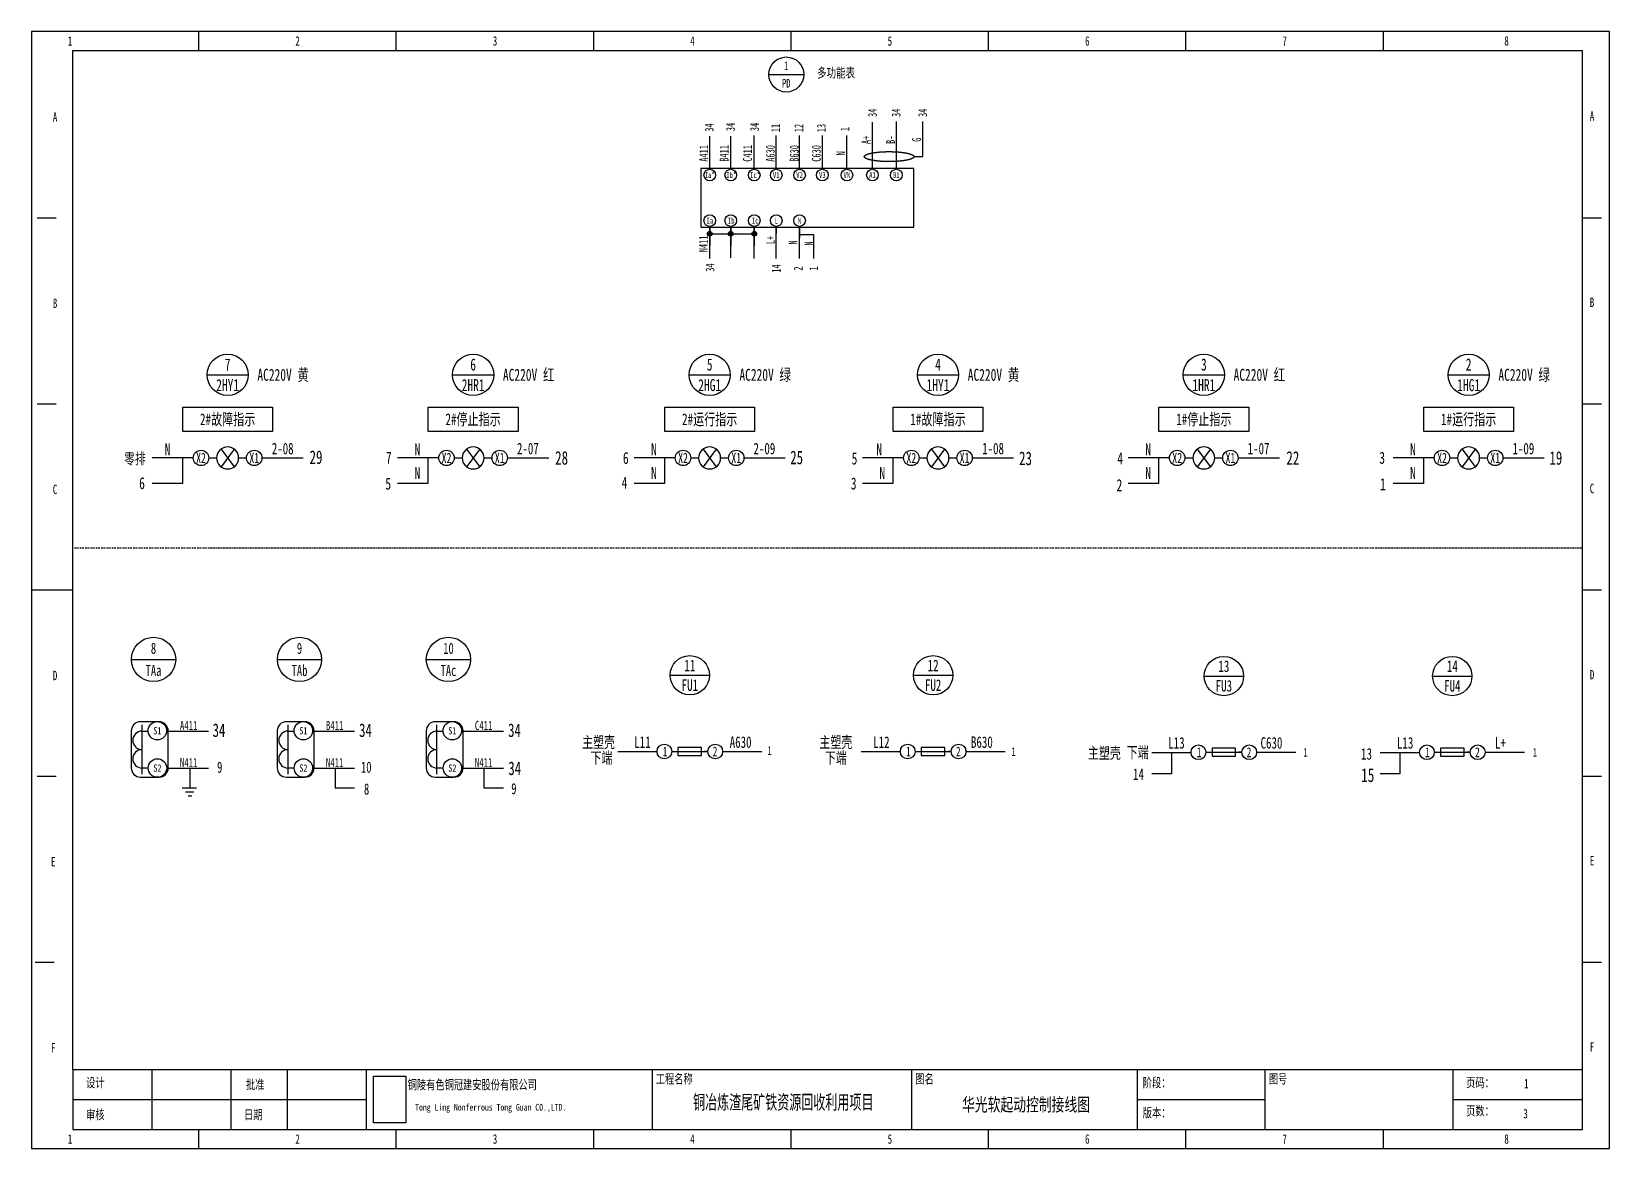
# Model space of a CAD drawing. Header units: millimetres. Extents: x 401220 to 2750366, y -101310 to 943175.
# Drawn here: x 1178653 to 1240777, y 279611 to 323583 of the extents above; entities that cross this region are included whole.
import ezdxf
from ezdxf.enums import TextEntityAlignment as Align

# ---------------------------------------------------------------- set-up
doc = ezdxf.new("R2010")
doc.units = ezdxf.units.MM
doc.linetypes.add('ACAD_ISO03W100', pattern=[30, 12, -18])
doc.linetypes.add('事故照明', pattern=[800, 600, 0, -200, 0])
doc.layers.add('SW', color=8, linetype='Continuous', lineweight=20)
doc.layers.add('图框_标题栏属性', color=4, linetype='Continuous')
doc.styles.add('IDQSTYLE', font='NSimSun.ttf', dxfattribs={"width": 0.7})
doc.styles.add('工程字', font='gbenor.shx', dxfattribs={"width": 0.8, "bigfont": 'hztxt.shx'})
doc.styles.add('标准', font='NSimSun.ttf', dxfattribs={"width": 0.667})

msp = doc.modelspace()

# ---------------------------------------------------------------- hatches: boundary and pattern name
h = msp.add_hatch(color=256)
h.dxf.hatch_style = 1
h.paths.add_polyline_path([(1205354.61709, 315713.75367), (1205354.61709, 315533.68856, 0.4142135624), (1205444.64964, 315623.72111, 0.4142135624)])
h.paths.add_polyline_path([(1205354.61709, 315713.75367, 0.4142135624), (1205264.58454, 315623.72111, 0.4142135624), (1205354.61709, 315533.68856)])
h = msp.add_hatch(color=256)
h.dxf.hatch_style = 1
h.paths.add_polyline_path([(1205354.61709, 315713.75367), (1205354.61709, 315533.68856, 0.4142135624), (1205444.64964, 315623.72111, 0.4142135624)])
h.paths.add_polyline_path([(1205354.61709, 315713.75367, 0.4142135624), (1205264.58454, 315623.72111, 0.4142135624), (1205354.61709, 315533.68856)])
h = msp.add_hatch(color=256)
h.dxf.hatch_style = 1
h.paths.add_polyline_path([(1206271.5194, 315623.72111, 0.4142135624), (1206181.48685, 315713.75367), (1206181.48685, 315533.68856, 0.4142135624)])
h.paths.add_polyline_path([(1206181.48685, 315713.75367, 0.4142135624), (1206091.4543, 315623.72111, 0.4142135624), (1206181.48685, 315533.68856)])
h = msp.add_hatch(color=256)
h.dxf.hatch_style = 1
h.paths.add_polyline_path([(1207197.28649, 315623.72111, 0.4142135624), (1207107.25393, 315713.75367), (1207107.25393, 315533.68856, 0.4142135624)])
h.paths.add_polyline_path([(1207107.25393, 315713.75367, 0.4142135624), (1207017.22138, 315623.72111, 0.4142135624), (1207107.25393, 315533.68856)])

# ---------------------------------------------------------------- linework, layer by layer
at = {"ltscale": 4}
for p, q in [((1185241.12551, 322843.06986), (1185241.12551, 323583.33771)), ((1193013.93794, 322843.06986), (1193013.93794, 323583.33771)), ((1200786.75036, 322843.06986), (1200786.75036, 323583.33771)), ((1208559.56279, 322843.06986), (1208559.56279, 323583.33771)), ((1216332.37522, 322843.06986), (1216332.37522, 323583.33771)), ((1224105.18765, 322843.06986), (1224105.18765, 323583.33771)), ((1231878.00007, 322843.06986), (1231878.00007, 323583.33771)), ((1178874.822, 316254.68599), (1179615.08985, 316254.68599)), ((1239721.29664, 316254.68599), (1240461.56449, 316254.68599)), ((1178874.822, 308926.03427), (1179615.08985, 308926.03427)), ((1239721.29664, 308926.03427), (1240461.56449, 308926.03427)), ((1178652.74164, 301597.38256), (1180281.33091, 301597.38256)), ((1239721.29664, 301597.38256), (1240461.56449, 301597.38256)), ((1178874.822, 294268.73084), (1179615.08985, 294268.73084)), ((1239721.29664, 294268.73084), (1240461.56449, 294268.73084)), ((1178800.79521, 286940.07912), (1179541.06306, 286940.07912)), ((1239721.29664, 286940.07912), (1240461.56449, 286940.07912)), ((1180281.33091, 282720.55237), (1238910.54465, 282720.55237)), ((1180645.8818, 282720.55237), (1239275.09554, 282720.55237)), ((1180727.53201, 282720.55237), (1239356.74575, 282720.55237)), ((1181092.0829, 282720.55237), (1239721.29664, 282720.55237)), ((1183390.45588, 282720.55237), (1183390.45588, 280351.69525)), ((1186499.58085, 282720.55237), (1186499.58085, 280351.69525)), ((1188720.38441, 282720.55237), (1188720.38441, 280351.69525)), ((1191829.50938, 282720.55237), (1191829.50938, 280351.69525)), ((1203081.5807, 282720.55237), (1203081.5807, 280351.69525)), ((1213297.27703, 282720.55237), (1213297.27703, 280351.69525)), ((1222180.49124, 282720.55237), (1222180.49124, 280351.69525)), ((1227214.31262, 282720.55237), (1227214.31262, 280351.69525)), ((1234616.99112, 282720.55237), (1234616.99112, 280351.69525)), ((1180281.33091, 281536.12381), (1191829.50938, 281536.12381)), ((1222180.49124, 281536.12381), (1227214.31262, 281536.12381)), ((1234616.99112, 281536.12381), (1238910.54465, 281536.12381)), ((1234981.54201, 281536.12381), (1239275.09554, 281536.12381)), ((1235063.19221, 281536.12381), (1239356.74575, 281536.12381)), ((1235427.74311, 281536.12381), (1239721.29664, 281536.12381)), ((1185241.12551, 279611.4274), (1185241.12551, 280351.69525)), ((1193013.93794, 279611.4274), (1193013.93794, 280351.69525)), ((1200786.75036, 279611.4274), (1200786.75036, 280351.69525)), ((1208559.56279, 279611.4274), (1208559.56279, 280351.69525)), ((1216332.37522, 279611.4274), (1216332.37522, 280351.69525)), ((1224105.18765, 279611.4274), (1224105.18765, 280351.69525)), ((1231878.00007, 279611.4274), (1231878.00007, 280351.69525))]:
    msp.add_line(p, q, dxfattribs=at)
for p, q in [((1180281.33091, 282720.55237), (1180281.33091, 322843.06986)), ((1180281.33091, 322843.06986), (1239721.29664, 322843.06986)), ((1239721.29664, 280351.69525), (1239721.29664, 322843.06986)), ((1207675.90789, 321892.16876), (1209055.04059, 321892.16876)), ((1211760.68912, 318900.89686), (1211760.68912, 320015.25917)), ((1212711.85848, 318929.62879), (1212711.85848, 320043.9911)), ((1213743.84753, 318659.22657), (1213743.84753, 320043.9911)), ((1205354.61709, 318347.52318), (1205354.61709, 319461.88549)), ((1206181.48685, 318347.52318), (1206181.48685, 319461.88549)), ((1207107.25393, 318370.50872), (1207107.25393, 319484.87103)), ((1207107.25393, 318209.90986), (1207107.25393, 319324.27217)), ((1207971.25135, 318370.50872), (1207971.25135, 319484.87103)), ((1207971.25135, 318209.90986), (1207971.25135, 319324.27217)), ((1208889.13367, 318370.50872), (1208889.13367, 319484.87103)), ((1208889.13367, 318209.90986), (1208889.13367, 319324.27217)), ((1209787.94547, 318370.50872), (1209787.94547, 319484.87103)), ((1209787.94547, 318209.90986), (1209787.94547, 319324.27217)), ((1210753.49981, 318370.50872), (1210753.49981, 319484.87103)), ((1212711.85848, 318215.65625), (1212711.85848, 319330.01856)), ((1205354.61709, 318186.92432), (1205354.61709, 319301.28663)), ((1206181.48685, 318186.92432), (1206181.48685, 319301.28663)), ((1206181.48685, 318186.92432), (1206181.48685, 318932.67755)), ((1207107.25393, 318209.90986), (1207107.25393, 318955.6631)), ((1207107.25393, 318186.92432), (1207107.25393, 318932.67755)), ((1207971.25135, 318209.90986), (1207971.25135, 318955.6631)), ((1207971.25135, 318186.92432), (1207971.25135, 318932.67755)), ((1208889.13367, 318209.90986), (1208889.13367, 318955.6631)), ((1208889.13367, 318186.92432), (1208889.13367, 318932.67755)), ((1209787.94547, 318209.90986), (1209787.94547, 318955.6631)), ((1209787.94547, 318186.92432), (1209787.94547, 318932.67755)), ((1210753.49981, 318186.92432), (1210753.49981, 319301.28663)), ((1210753.49981, 318186.92432), (1210753.49981, 318932.67755)), ((1211760.68912, 318186.92432), (1211760.68912, 319301.28663)), ((1211760.68912, 318186.92432), (1211760.68912, 318932.67755)), ((1212711.85848, 318215.65625), (1212711.85848, 318961.40948)), ((1210753.49981, 318186.92432), (1210753.49981, 318605.77202)), ((1211760.68912, 318203.0142), (1211760.68912, 318621.86191)), ((1212711.85848, 318192.6707), (1212711.85848, 318611.51841)), ((1213395.27178, 318659.22657), (1213743.84753, 318659.22657)), ((1205354.61709, 315888.36982), (1205354.61709, 315142.61658)), ((1205354.61709, 314774.00751), (1205354.61709, 315888.36982)), ((1205354.61709, 314654.14135), (1205354.61709, 315768.50366)), ((1205354.61709, 315623.72111), (1206116.62668, 315623.72111)), ((1206181.48685, 314796.99306), (1206181.48685, 315911.35536)), ((1206181.48685, 315888.36982), (1206181.48685, 315142.61658)), ((1206181.48685, 314677.1269), (1206181.48685, 315791.48921)), ((1206246.34703, 315623.72111), (1207107.25393, 315623.72111)), ((1207107.25393, 315888.36982), (1207107.25393, 315142.61658)), ((1207107.25393, 314774.00751), (1207107.25393, 315888.36982)), ((1207107.25393, 314654.14135), (1207107.25393, 315768.50366)), ((1207971.25135, 315888.36982), (1207971.25135, 315632.97488)), ((1207971.25135, 314774.00751), (1207971.25135, 315888.36982)), ((1207971.25135, 314654.14135), (1207971.25135, 315768.50366)), ((1208889.13367, 315888.36982), (1208889.13367, 315469.52211)), ((1208889.13367, 314774.00751), (1208889.13367, 315888.36982)), ((1208889.13367, 314654.14135), (1208889.13367, 315768.50366)), ((1208889.13367, 315590.41231), (1209441.57222, 315590.41231)), ((1209441.57222, 315590.41231), (1209441.57222, 314654.14135)), ((1185562.235, 310069.09764), (1187184.58271, 310069.09764)), ((1195228.19497, 310069.09764), (1196850.54267, 310069.09764)), ((1204540.29956, 310069.09764), (1206162.64726, 310069.09764)), ((1213529.86733, 310069.09764), (1215152.21503, 310069.09764)), ((1223996.63301, 310069.09764), (1225618.98071, 310069.09764)), ((1234422.96004, 310069.09764), (1236045.30775, 310069.09764)), ((1184607.46445, 308800.70543), (1188139.35326, 308800.70543)), ((1184607.46445, 307838.31685), (1184607.46445, 308800.70543)), ((1188139.35326, 308800.70543), (1188139.35326, 307838.31685)), ((1194273.42442, 308800.70543), (1197805.31323, 308800.70543)), ((1194273.42442, 307838.31685), (1194273.42442, 308800.70543)), ((1197805.31323, 308800.70543), (1197805.31323, 307838.31685)), ((1203585.529, 308800.70543), (1207117.41781, 308800.70543)), ((1203585.529, 307838.31685), (1203585.529, 308800.70543)), ((1207117.41781, 308800.70543), (1207117.41781, 307838.31685)), ((1212575.09677, 308800.70543), (1216106.98558, 308800.70543)), ((1212575.09677, 307838.31685), (1212575.09677, 308800.70543)), ((1216106.98558, 308800.70543), (1216106.98558, 307838.31685)), ((1223041.86246, 308800.70543), (1226573.75127, 308800.70543)), ((1223041.86246, 307838.31685), (1223041.86246, 308800.70543)), ((1226573.75127, 308800.70543), (1226573.75127, 307838.31685)), ((1233468.18949, 308800.70543), (1237000.0783, 308800.70543)), ((1233468.18949, 307838.31685), (1233468.18949, 308800.70543)), ((1237000.0783, 308800.70543), (1237000.0783, 307838.31685)), ((1188139.35326, 307838.31685), (1184607.46445, 307838.31685)), ((1197805.31323, 307838.31685), (1194273.42442, 307838.31685)), ((1207117.41781, 307838.31685), (1203585.529, 307838.31685)), ((1216106.98558, 307838.31685), (1212575.09677, 307838.31685)), ((1226573.75127, 307838.31685), (1223041.86246, 307838.31685)), ((1237000.0783, 307838.31685), (1233468.18949, 307838.31685)), ((1186631.63304, 307143.46395), (1186112.48177, 306451.26226)), ((1186112.48177, 307143.46395), (1186631.63304, 306451.26226)), ((1196297.593, 307143.46395), (1195778.44174, 306451.26226)), ((1195778.44174, 307143.46395), (1196297.593, 306451.26226)), ((1205609.69759, 307143.46395), (1205090.54632, 306451.26226)), ((1205090.54632, 307143.46395), (1205609.69759, 306451.26226)), ((1214599.26536, 307143.46395), (1214080.1141, 306451.26226)), ((1214080.1141, 307143.46395), (1214599.26536, 306451.26226)), ((1225066.03104, 307143.46395), (1224546.87978, 306451.26226)), ((1224546.87978, 307143.46395), (1225066.03104, 306451.26226)), ((1235492.35808, 307143.46395), (1234973.20681, 306451.26226)), ((1234973.20681, 307143.46395), (1235492.35808, 306451.26226)), ((1185021.45243, 306797.36294), (1183399.10473, 306797.36294)), ((1184592.41337, 306797.36294), (1184592.41337, 305796.58536)), ((1185628.48119, 306797.36305), (1185831.27484, 306797.3631)), ((1185831.27484, 306797.3631), (1185939.43135, 306797.3631)), ((1186804.68346, 306797.3631), (1186912.83997, 306797.3631)), ((1186912.83997, 306797.3631), (1187115.63325, 306797.36305)), ((1187725.36527, 306797.36294), (1189347.71298, 306797.36294)), ((1194687.4124, 306797.36294), (1193065.0647, 306797.36294)), ((1194258.37334, 306797.36294), (1194258.37334, 305796.58536)), ((1195294.44116, 306797.36305), (1195497.2348, 306797.3631)), ((1195497.2348, 306797.3631), (1195605.39132, 306797.3631)), ((1196470.64342, 306797.3631), (1196578.79994, 306797.3631)), ((1196578.79994, 306797.3631), (1196781.59322, 306797.36305)), ((1197391.32524, 306797.36294), (1199013.67294, 306797.36294)), ((1203999.51699, 306797.36294), (1202377.16929, 306797.36294)), ((1203570.47793, 306797.36294), (1203570.47793, 305796.58536)), ((1204606.54574, 306797.36305), (1204809.33939, 306797.3631)), ((1204809.33939, 306797.3631), (1204917.4959, 306797.3631)), ((1205782.74801, 306797.3631), (1205890.90452, 306797.3631)), ((1205890.90452, 306797.3631), (1206093.69781, 306797.36305)), ((1206703.42983, 306797.36294), (1208325.77753, 306797.36294)), ((1212989.08476, 306797.36294), (1211366.73706, 306797.36294)), ((1212560.0457, 306797.36294), (1212560.0457, 305796.58536)), ((1213596.11352, 306797.36305), (1213798.90716, 306797.3631)), ((1213798.90716, 306797.3631), (1213907.06367, 306797.3631)), ((1214772.31578, 306797.3631), (1214880.4723, 306797.3631)), ((1214880.4723, 306797.3631), (1215083.26558, 306797.36305)), ((1215692.9976, 306797.36294), (1217315.3453, 306797.36294)), ((1223455.85044, 306797.36294), (1221833.50274, 306797.36294)), ((1223026.81138, 306797.36294), (1223026.81138, 305796.58536)), ((1224062.8792, 306797.36305), (1224265.67284, 306797.3631)), ((1224265.67284, 306797.3631), (1224373.82936, 306797.3631)), ((1225239.08146, 306797.3631), (1225347.23798, 306797.3631)), ((1225347.23798, 306797.3631), (1225550.03126, 306797.36305)), ((1226159.76328, 306797.36294), (1227782.11098, 306797.36294)), ((1233882.17748, 306797.36294), (1232259.82977, 306797.36294)), ((1233453.13842, 306797.36294), (1233453.13842, 305796.58536)), ((1234489.20623, 306797.36305), (1234691.99988, 306797.3631)), ((1234691.99988, 306797.3631), (1234800.15639, 306797.3631)), ((1235665.4085, 306797.3631), (1235773.56501, 306797.3631)), ((1235773.56501, 306797.3631), (1235976.35829, 306797.36305)), ((1236586.09031, 306797.36294), (1238208.43802, 306797.36294)), ((1184592.41337, 305796.58536), (1183399.10473, 305796.58536)), ((1194258.37334, 305796.58536), (1193065.0647, 305796.58536)), ((1203570.47793, 305796.58536), (1202377.16929, 305796.58536)), ((1212560.0457, 305796.58536), (1211366.73706, 305796.58536)), ((1223026.81138, 305796.58536), (1221833.50274, 305796.58536)), ((1233453.13842, 305796.58536), (1232259.82977, 305796.58536)), ((1182582.38108, 298864.66392), (1184326.98394, 298864.66392)), ((1188329.71718, 298864.66392), (1190074.32004, 298864.66392)), ((1194194.72044, 298864.66392), (1195939.3233, 298864.66392)), ((1203796.75945, 298239.96515), (1205345.87618, 298239.96515)), ((1213375.68232, 298239.96515), (1214924.79905, 298239.96515)), ((1224821.9143, 298210.42504), (1226371.03103, 298210.42504)), ((1233815.54199, 298210.42504), (1235364.65872, 298210.42504)), ((1183669.37189, 296412.4339), (1182942.45404, 296412.4339)), ((1189416.70799, 296412.4339), (1188689.79013, 296412.4339)), ((1195281.71125, 296412.4339), (1194554.79339, 296412.4339)), ((1182578.99511, 296048.97497), (1182578.99511, 294595.13926)), ((1183973.22356, 296046.0673), (1184916.6014, 296046.0673)), ((1184032.83082, 294595.13926), (1184032.83082, 296048.97497)), ((1184381.88006, 296046.0673), (1185325.2579, 296046.0673)), ((1184413.84193, 296046.0673), (1185357.21977, 296046.0673)), ((1184675.94657, 296046.0673), (1185619.32441, 296046.0673)), ((1188326.3312, 296048.97497), (1188326.3312, 294595.13926)), ((1189720.55966, 296046.0673), (1190663.9375, 296046.0673)), ((1189780.16692, 294595.13926), (1189780.16692, 296048.97497)), ((1190129.21615, 296046.0673), (1191072.594, 296046.0673)), ((1190161.17802, 296046.0673), (1191104.55587, 296046.0673)), ((1190423.28267, 296046.0673), (1191366.66051, 296046.0673)), ((1194191.33446, 296048.97497), (1194191.33446, 294595.13926)), ((1195585.56291, 296046.0673), (1196528.94076, 296046.0673)), ((1195645.17018, 294595.13926), (1195645.17018, 296048.97497)), ((1195994.21941, 296046.0673), (1196937.59725, 296046.0673)), ((1196026.18128, 296046.0673), (1196969.55912, 296046.0673)), ((1196288.28592, 296046.0673), (1197231.66377, 296046.0673)), ((1203281.03267, 295221.01172), (1201731.91594, 295221.01172)), ((1203890.92614, 295238.55149), (1203861.05975, 295238.55149)), ((1203890.92614, 295238.55149), (1204104.0901, 295238.55149)), ((1204104.0901, 295393.46316), (1204104.0901, 295083.63981)), ((1205033.56013, 295393.46316), (1204104.0901, 295393.46316)), ((1204104.0901, 295238.55149), (1205033.56013, 295238.55149)), ((1205033.56013, 295083.63981), (1205033.56013, 295393.46316)), ((1205033.56013, 295238.55149), (1205257.50998, 295238.55149)), ((1205281.08342, 295238.55149), (1205142.72917, 295238.55149)), ((1205861.60296, 295239.08474), (1207410.71969, 295239.08474)), ((1212859.95554, 295221.01172), (1211310.83881, 295221.01172)), ((1213469.84901, 295238.55149), (1213439.98262, 295238.55149)), ((1213469.84901, 295238.55149), (1213683.01296, 295238.55149)), ((1213683.01296, 295393.46316), (1213683.01296, 295083.63981)), ((1214612.483, 295393.46316), (1213683.01296, 295393.46316)), ((1213683.01296, 295238.55149), (1214612.483, 295238.55149)), ((1214612.483, 295083.63981), (1214612.483, 295393.46316)), ((1214612.483, 295238.55149), (1214836.43284, 295238.55149)), ((1214860.00629, 295238.55149), (1214721.65203, 295238.55149)), ((1215440.52583, 295239.08474), (1216989.64256, 295239.08474)), ((1224306.18752, 295191.4716), (1222757.07079, 295191.4716)), ((1223531.62916, 295191.4716), (1223531.62916, 294360.7911)), ((1224916.08099, 295209.01137), (1224886.2146, 295209.01137)), ((1224916.08099, 295209.01137), (1225129.24494, 295209.01137)), ((1225129.24494, 295363.92304), (1225129.24494, 295054.0997)), ((1226058.71498, 295363.92304), (1225129.24494, 295363.92304)), ((1225129.24494, 295209.01137), (1226058.71498, 295209.01137)), ((1226058.71498, 295054.0997), (1226058.71498, 295363.92304)), ((1226058.71498, 295209.01137), (1226282.66482, 295209.01137)), ((1226306.23827, 295209.01137), (1226167.88401, 295209.01137)), ((1226886.75781, 295209.54463), (1228435.87454, 295209.54463)), ((1233299.81521, 295191.4716), (1231750.69848, 295191.4716)), ((1232525.25684, 295191.4716), (1232525.25684, 294360.7911)), ((1233909.70868, 295209.01137), (1233879.84229, 295209.01137)), ((1233909.70868, 295209.01137), (1234122.87263, 295209.01137)), ((1234122.87263, 295363.92304), (1234122.87263, 295054.0997)), ((1235052.34267, 295363.92304), (1234122.87263, 295363.92304)), ((1234122.87263, 295209.01137), (1235052.34267, 295209.01137)), ((1235052.34267, 295054.0997), (1235052.34267, 295363.92304)), ((1235052.34267, 295209.01137), (1235276.29251, 295209.01137)), ((1235299.86596, 295209.01137), (1235161.5117, 295209.01137)), ((1235880.3855, 295209.54463), (1237429.50223, 295209.54463)), ((1183973.22356, 294586.41624), (1184916.6014, 294586.41624)), ((1184381.88006, 294586.41624), (1185325.2579, 294586.41624)), ((1184413.84193, 294586.41624), (1185357.21977, 294586.41624)), ((1184675.94657, 294586.41624), (1185619.32441, 294586.41624)), ((1184885.53085, 294586.41624), (1184885.53085, 293807.52088)), ((1189720.55966, 294586.41624), (1190663.9375, 294586.41624)), ((1190129.21615, 294586.41624), (1191072.594, 294586.41624)), ((1190161.17802, 294586.41624), (1191104.55587, 294586.41624)), ((1190423.28267, 294586.41624), (1191366.66051, 294586.41624)), ((1190600.90508, 294586.41624), (1190600.90508, 293807.52088)), ((1195585.56291, 294586.41624), (1196528.94076, 294586.41624)), ((1195994.21941, 294586.41624), (1196937.59725, 294586.41624)), ((1196026.18128, 294586.41624), (1196969.55912, 294586.41624)), ((1196288.28592, 294586.41624), (1197231.66377, 294586.41624)), ((1196465.90833, 294586.41624), (1196465.90833, 293807.52088)), ((1204104.0901, 295083.63981), (1205033.56013, 295083.63981)), ((1213683.01296, 295083.63981), (1214612.483, 295083.63981)), ((1225129.24494, 295054.0997), (1226058.71498, 295054.0997)), ((1234122.87263, 295054.0997), (1235052.34267, 295054.0997)), ((1182942.45404, 294231.68033), (1183669.37189, 294231.68033)), ((1188689.79013, 294231.68033), (1189416.70799, 294231.68033)), ((1194554.79339, 294231.68033), (1195281.71125, 294231.68033)), ((1223531.62916, 294360.7911), (1222757.07079, 294360.7911)), ((1232525.25684, 294360.7911), (1231750.69848, 294360.7911)), ((1184578.89914, 293807.52088), (1185143.05736, 293807.52088)), ((1184716.88114, 293652.42095), (1185038.31648, 293652.42095)), ((1184823.81719, 293493.04068), (1184963.36716, 293493.04068)), ((1190600.90508, 293807.52088), (1191366.66051, 293807.52088)), ((1196465.90833, 293807.52088), (1197231.66377, 293807.52088)), ((1180281.33091, 282720.55237), (1180281.33091, 280351.69525)), ((1180281.33091, 280351.69525), (1238910.54465, 280351.69525)), ((1180645.8818, 280351.69525), (1239275.09554, 280351.69525)), ((1180727.53201, 280351.69525), (1239356.74575, 280351.69525)), ((1181092.0829, 280351.69525), (1239721.29664, 280351.69525))]:
    msp.add_line(p, q)
at = {"linetype": 'ACAD_ISO03W100'}
msp.add_line((1180281.33091, 303252.62563), (1239721.29664, 303252.62563), dxfattribs=at)
at = {"color": 7}
for p, q in [((1183002.54591, 294345.56412), (1183002.54591, 296284.01175)), ((1183002.54591, 296041.7058), (1183244.85187, 296041.7058)), ((1188749.88201, 294345.56412), (1188749.88201, 296284.01175)), ((1188749.88201, 296041.7058), (1188992.18796, 296041.7058)), ((1194614.88527, 294345.56412), (1194614.88527, 296284.01175)), ((1194614.88527, 296041.7058), (1194857.19122, 296041.7058)), ((1183244.85187, 294587.87008), (1183002.54591, 294587.87008)), ((1188992.18796, 294587.87008), (1188749.88201, 294587.87008)), ((1194857.19122, 294587.87008), (1194614.88527, 294587.87008))]:
    msp.add_line(p, q, dxfattribs=at)
at = {"ltscale": 4}
msp.add_lwpolyline([(1178652.74164, 279611.4274), (1240776.88375, 279611.4274), (1240776.88375, 323583.33771), (1178652.74164, 323583.33771)], close=True, dxfattribs=at)
for points in [[(1205009.83392, 318186.92432), (1205009.83392, 315888.36982), (1213388.45153, 315888.36982), (1213388.45153, 318186.92432)], [(1192119.1517, 282451.46678), (1193382.52877, 282451.46678), (1193382.52877, 280620.19447), (1192119.1517, 280620.19447)]]:
    msp.add_lwpolyline(points, close=True)
for centre, radius in [((1208365.47424, 321892.16876), 689.56635), ((1205354.61709, 317934.08332), 229.85545), ((1206181.48685, 317934.08332), 229.85545), ((1207107.25393, 317934.08332), 229.85545), ((1207971.25135, 317934.08332), 229.85545), ((1208889.13367, 317934.08332), 229.85545), ((1209787.94547, 317934.08332), 229.85545), ((1210753.49981, 317934.08332), 229.85545), ((1211760.68912, 317934.08332), 229.85545), ((1212700.3657, 317934.08332), 229.85545), ((1205354.61709, 316141.21081), 229.85545), ((1206181.48685, 316141.21081), 229.85545), ((1207107.25393, 316141.21081), 229.85545), ((1207971.25135, 316141.21081), 229.85545), ((1208889.13367, 316141.21081), 229.85545), ((1205354.61709, 315623.72111), 90.03255), ((1205354.61709, 315623.72111), 90.03255), ((1206181.48685, 315623.72111), 90.03255), ((1207107.25393, 315623.72111), 90.03255), ((1186373.40885, 310069.09764), 811.17385), ((1196039.36882, 310069.09764), 811.17385), ((1205351.47341, 310069.09764), 811.17385), ((1214341.04118, 310069.09764), 811.17385), ((1224807.80686, 310069.09764), 811.17385), ((1235234.13389, 310069.09764), 811.17385), ((1185324.291, 306797.36305), 304.19019), ((1187419.82345, 306797.36305), 304.19019), ((1194990.25096, 306797.36305), 304.19019), ((1197085.78341, 306797.36305), 304.19019), ((1204302.35555, 306797.36305), 304.19019), ((1206397.888, 306797.36305), 304.19019), ((1213291.92332, 306797.36305), 304.19019), ((1215387.45577, 306797.36305), 304.19019), ((1223758.689, 306797.36305), 304.19019), ((1225854.22145, 306797.36305), 304.19019), ((1234185.01604, 306797.36305), 304.19019), ((1236280.54849, 306797.36305), 304.19019), ((1183454.68251, 298864.66392), 872.30143), ((1189202.01861, 298864.66392), 872.30143), ((1195067.02187, 298864.66392), 872.30143), ((1204571.31782, 298239.96515), 774.55837), ((1214150.24068, 298239.96515), 774.55837), ((1225596.47266, 298210.42504), 774.55837), ((1234590.10035, 298210.42504), 774.55837), ((1183606.47302, 296057.50823), 363.45893), ((1189353.80912, 296057.50823), 363.45893), ((1195218.81238, 296057.50823), 363.45893), ((1203570.60037, 295238.55149), 290.45939), ((1205571.54281, 295238.55149), 290.45939), ((1213149.52323, 295238.55149), 290.45939), ((1215150.46568, 295238.55149), 290.45939), ((1224595.75521, 295209.01137), 290.45939), ((1226596.69766, 295209.01137), 290.45939), ((1233589.3829, 295209.01137), 290.45939), ((1235590.32535, 295209.01137), 290.45939), ((1183608.97034, 294587.86994), 363.45893), ((1189356.30644, 294587.86994), 363.45893), ((1195221.3097, 294587.86994), 363.45893)]:
    msp.add_circle(centre, radius)
for centre, radius, start, end in [((1186372.0574, 306797.3631), 432.62605, 0, 180), ((1196038.01737, 306797.3631), 432.62605, 0, 180), ((1205350.12196, 306797.3631), 432.62605, 0, 180), ((1214339.68973, 306797.3631), 432.62605, 0, 180), ((1224806.45541, 306797.3631), 432.62605, 0, 180), ((1235232.78244, 306797.3631), 432.62605, 0, 180), ((1186372.0574, 306797.3631), 432.62605, 180, 0), ((1196038.01737, 306797.3631), 432.62605, 180, 0), ((1205350.12196, 306797.3631), 432.62605, 180, 0), ((1214339.68973, 306797.3631), 432.62605, 180, 0), ((1224806.45541, 306797.3631), 432.62605, 180, 0), ((1235232.78244, 306797.3631), 432.62605, 180, 0), ((1182942.45404, 296048.97497), 363.45893, 90, 180), ((1183669.37189, 296048.97497), 363.45893, 0, 90), ((1188689.79013, 296048.97497), 363.45893, 90, 180), ((1189416.70799, 296048.97497), 363.45893, 0, 90), ((1194554.79339, 296048.97497), 363.45893, 90, 180), ((1195281.71125, 296048.97497), 363.45893, 0, 90), ((1182942.45404, 294595.13926), 363.45893, 180, 270), ((1183669.37189, 294595.13926), 363.45893, 270, 0), ((1188689.79013, 294595.13926), 363.45893, 180, 270), ((1189416.70799, 294595.13926), 363.45893, 270, 0), ((1194554.79339, 294595.13926), 363.45893, 180, 270), ((1195281.71125, 294595.13926), 363.45893, 270, 0)]:
    msp.add_arc(centre, radius, start, end)
at = {"color": 7}
for centre in [(1183002.54591, 295678.24687), (1188749.88201, 295678.24687), (1194614.88527, 295678.24687), (1183002.54591, 294951.32901), (1188749.88201, 294951.32901), (1194614.88527, 294951.32901)]:
    msp.add_arc(centre, 363.45893, 90, 270, dxfattribs=at)
at = {"linetype": '事故照明'}
msp.add_ellipse((1212417.72807, 318659.22657), major_axis=(977.54371, 0), ratio=0.2014134922, dxfattribs=at)
for p in [(1186372.0574, 306797.3631), (1196038.01737, 306797.3631), (1205350.12196, 306797.3631), (1214339.68973, 306797.3631), (1224806.45541, 306797.3631), (1235232.78244, 306797.3631)]:
    msp.add_point(p)

# ---------------------------------------------------------------- texts
at = {"style": 'IDQSTYLE', "width": 0.7}
for s, p in [('1', (1180170.29073, 322917.09664)), ('2', (1189127.53172, 322917.09664)), ('3', (1196900.34415, 322917.09664)), ('4', (1204673.15658, 322917.09664)), ('5', (1212445.96901, 322917.09664)), ('6', (1220218.78143, 322917.09664)), ('7', (1227991.59386, 322917.09664)), ('8', (1236726.75449, 322917.09664)), ('A', (1179578.07645, 319919.01185)), ('A', (1240091.43056, 319956.02524)), ('B', (1240091.43056, 312627.37352)), ('B', (1179578.07645, 312590.36013)), ('C', (1179578.07645, 305261.70841)), ('C', (1240091.43056, 305298.72181)), ('D', (1179578.07645, 297933.0567)), ('D', (1240091.43056, 297970.07009)), ('E', (1179504.04967, 290604.40498)), ('E', (1240091.43056, 290641.41837)), ('F', (1179504.04967, 283275.75326)), ('F', (1240091.43056, 283312.76666)), ('1', (1180170.29073, 279685.45419)), ('2', (1189127.53172, 279685.45419)), ('3', (1196900.34415, 279685.45419)), ('4', (1204673.15658, 279685.45419)), ('5', (1212445.96901, 279685.45419)), ('6', (1220218.78143, 279685.45419)), ('7', (1227991.59386, 279685.45419)), ('8', (1236726.75449, 279685.45419))]:
    msp.add_text(s, height=370.87419, dxfattribs=at).set_placement(p, align=Align.BOTTOM_CENTER)
for s, height, p in [('PMC-530A', 0.114928, (1207675.90789, 321892.16876)), (' AC220V 黄', 473.184747, (1187319.77835, 310069.09764)), (' AC220V 红', 473.184747, (1196985.73831, 310069.09764)), (' AC220V 绿', 473.184747, (1206297.8429, 310069.09764)), (' AC220V 黄', 473.184747, (1215287.41067, 310069.09764)), (' AC220V 红', 473.184747, (1225754.17635, 310069.09764)), (' AC220V 绿', 473.184747, (1236180.50339, 310069.09764)), ('框架断路器配套', 0.145384, (1182582.38108, 298864.66392)), ('框架断路器配套', 0.145384, (1188329.71718, 298864.66392)), ('框架断路器配套', 0.145384, (1194194.72044, 298864.66392))]:
    msp.add_text(s, height=height, dxfattribs=at).set_placement(p, align=Align.MIDDLE_LEFT)
for s, height, p in [('1', 344.78317, (1208365.47424, 322236.95193)), ('多功能表', 380.237743, (1210327.12615, 321962.21096)), ('PD', 344.783174, (1208365.47424, 321547.38559)), ('Ia*', 229.85545, (1205354.61709, 317934.08332)), ('Ib*', 229.85545, (1206199.82166, 317934.08332)), ('Ic*', 229.85545, (1207140.34889, 317934.08332)), ('V1', 229.85545, (1207971.25135, 317934.08332)), ('V2', 229.85545, (1208889.13367, 317934.08332)), ('V3', 229.85545, (1209787.94547, 317934.08332)), ('VN', 229.85545, (1210753.49981, 317934.08332)), ('A1', 229.85545, (1211760.68912, 317934.08332)), ('B1', 229.85545, (1212700.3657, 317934.08332)), ('Ia', 229.85545, (1205354.61709, 316141.21081)), ('Ib', 229.85545, (1206199.82166, 316141.21081)), ('Ic', 229.85545, (1207140.34889, 316141.21081)), ('L', 229.85545, (1207971.25135, 316141.21081)), ('N', 229.85545, (1208889.13367, 316141.21081)), ('7', 473.18475, (1186373.40885, 310474.68456)), ('6', 473.18475, (1196039.36882, 310474.68456)), ('5', 473.18475, (1205351.47341, 310474.68456)), ('4', 473.18475, (1214341.04118, 310474.68456)), ('3', 473.18475, (1224807.80686, 310474.68456)), ('2', 473.18475, (1235234.13389, 310474.68456)), ('2HY1', 473.184747, (1186373.40885, 309663.51071)), ('2HR1', 473.184747, (1196039.36882, 309663.51071)), ('2HG1', 473.184747, (1205351.47341, 309663.51071)), ('1HY1', 473.184747, (1214341.04118, 309663.51071)), ('1HR1', 473.184747, (1224807.80686, 309663.51071)), ('1HG1', 473.184747, (1235234.13389, 309663.51071)), ('2#故障指示', 456.285292, (1186373.40885, 308319.51114)), ('2#停止指示', 456.285292, (1196039.36882, 308318.49204)), ('2#运行指示', 456.285292, (1205351.47341, 308318.49204)), ('1#故障指示', 456.285292, (1214341.04118, 308319.51114)), ('1#停止指示', 456.285292, (1224807.80686, 308318.49204)), ('1#运行指示', 456.285292, (1235234.13389, 308318.49204)), ('零排', 443.104155, (1182723.23503, 306771.24985)), ('X2', 405.586926, (1185324.291, 306797.36305)), ('X1', 405.586926, (1187419.82345, 306797.36305)), ('29', 533.975843, (1189851.96271, 306825.14074)), ('7', 473.18475, (1192716.35544, 306802.78382)), ('X2', 405.586926, (1194990.25096, 306797.36305)), ('X1', 405.586926, (1197085.78341, 306797.36305)), ('28', 533.975843, (1199522.25059, 306798.97634)), ('6', 473.18475, (1202049.64801, 306795.95721)), ('X2', 405.586926, (1204302.35555, 306797.36305)), ('X1', 405.586926, (1206397.888, 306797.36305)), ('25', 530.180864, (1208775.53182, 306814.85877)), ('5', 473.18475, (1211053.01477, 306775.70635)), ('X2', 405.586926, (1213291.92332, 306797.36305)), ('X1', 405.586926, (1215387.45577, 306797.36305)), ('23', 533.975843, (1217786.43231, 306780.43155)), ('4', 473.18475, (1221511.009, 306776.12579)), ('X2', 405.586926, (1223758.689, 306797.36305)), ('X1', 405.586926, (1225854.22145, 306797.36305)), ('22', 533.975843, (1228311.16748, 306793.58319)), ('3', 473.18475, (1231827.0348, 306803.53326)), ('X2', 405.586926, (1234185.01604, 306797.36305)), ('X1', 405.586926, (1236280.54849, 306797.36305)), ('19', 530.180864, (1238668.12466, 306795.6221)), ('6', 473.18475, (1183001.58156, 305803.58681)), ('5', 473.18475, (1192694.09034, 305786.9793)), ('4', 473.18475, (1202002.23853, 305826.09165)), ('3', 473.18475, (1211019.60278, 305788.93693)), ('2', 473.18475, (1221484.28493, 305724.01049)), ('1', 473.18475, (1231856.86435, 305759.83397)), ('8', 436.15072, (1183454.68251, 299300.81463)), ('9', 436.15072, (1189202.01861, 299300.81463)), ('10', 436.150716, (1195067.02187, 299300.81463)), ('11', 451.825713, (1204571.31782, 298627.24434)), ('12', 451.825713, (1214150.24068, 298627.24434)), ('13', 451.825713, (1225596.47266, 298597.70422)), ('TAa', 436.150716, (1183454.68251, 298428.5132)), ('TAb', 436.150716, (1189202.01861, 298428.5132)), ('TAc', 436.150716, (1195067.02187, 298428.5132)), ('14', 451.825713, (1234590.10035, 298597.70422)), ('FU1', 451.825713, (1204571.31782, 297852.68597)), ('FU2', 451.825713, (1214150.24068, 297852.68597)), ('FU3', 451.825713, (1225596.47266, 297823.14585)), ('FU4', 451.825713, (1234590.10035, 297823.14585)), ('A411', 363.45893, (1184839.80304, 296264.14266)), ('34', 530.180864, (1186032.08741, 296078.22358)), ('B411', 363.45893, (1190587.13913, 296264.14266)), ('34', 530.180864, (1191799.74984, 296078.22358)), ('C411', 363.45893, (1196452.14239, 296264.14266)), ('34', 530.180864, (1197667.18597, 296078.22358)), ('S1', 290.767144, (1183606.47302, 296057.50823)), ('S1', 290.767144, (1189353.80912, 296057.50823)), ('S1', 290.767144, (1195218.81238, 296057.50823)), ('主塑壳', 451.825713, (1200976.51077, 295605.92855)), ('L11', 451.825713, (1202703.68389, 295608.79444)), ('A630', 451.825713, (1206569.3132, 295608.79444)), ('主塑壳', 451.825713, (1210319.51291, 295605.92855)), ('L12', 451.825713, (1212112.40896, 295608.79444)), ('B630', 451.825713, (1216068.22157, 295608.79444)), ('L13', 451.825713, (1223728.61826, 295579.25433)), ('C630', 451.825713, (1227470.19664, 295579.25433)), ('L13', 451.825713, (1232731.46675, 295579.25433)), ('L+', 451.825713, (1236484.3629, 295579.25433)), ('下端', 451.825713, (1201090.09246, 294990.58552)), ('1', 344.78317, (1207710.71, 295275.12742)), ('下端', 451.825713, (1210319.51291, 294990.58552)), ('1', 344.78317, (1217315.08799, 295232.32536)), ('主塑壳', 451.825713, (1220891.02677, 295180.63553)), ('下端', 451.825713, (1222205.06043, 295206.95103)), ('1', 344.78317, (1228810.70272, 295206.45144)), ('13', 451.825713, (1231213.1528, 295144.52863)), ('1', 344.78317, (1237841.54444, 295206.45144)), ('S2', 290.767144, (1183608.97034, 294587.86994)), ('N411', 363.45893, (1184839.80304, 294804.4916)), ('9', 436.15072, (1186061.19765, 294618.35356)), ('S2', 290.767144, (1189356.30644, 294587.86994)), ('N411', 363.45893, (1190587.13913, 294804.4916)), ('10', 436.150716, (1191829.75569, 294620.49006)), ('S2', 290.767144, (1195221.3097, 294587.86994)), ('N411', 363.45893, (1196452.14239, 294804.4916)), ('34', 530.180864, (1197676.38863, 294577.78543)), ('14', 451.825713, (1222235.97537, 294348.3186)), ('15', 542.190856, (1231261.34232, 294310.07515)), ('8', 436.15072, (1191843.86392, 293763.56752)), ('9', 436.15072, (1197642.60303, 293775.87533))]:
    msp.add_text(s, height=height, dxfattribs=at).set_placement(p, align=Align.MIDDLE_CENTER)
for s, height, p in [('34', 344.783174, (1205333.80592, 319806.67905)), ('34', 344.783174, (1206169.68333, 319826.10415)), ('34', 344.783174, (1207115.70616, 319826.10415)), ('34', 344.783174, (1211760.53526, 320383.99247)), ('34', 344.783174, (1212691.66499, 320383.99247)), ('34', 344.783174, (1213736.60925, 320383.99247)), ('11', 344.783174, (1207947.47295, 319785.4648)), ('12', 344.783174, (1208862.30395, 319785.4648)), ('13', 344.783174, (1209746.97572, 319785.4648)), ('1', 344.78317, (1210677.80977, 319745.08404)), ('A+', 344.783174, (1211512.42735, 319318.29217)), ('B-', 344.783174, (1212471.31958, 319325.71796)), ('G', 344.78317, (1213494.32895, 319325.71796)), ('A411', 344.783174, (1205118.10781, 318787.23864)), ('B411', 344.783174, (1205920.55337, 318787.23864)), ('C411', 344.783174, (1206839.07254, 318787.23864)), ('A630', 344.783174, (1207740.49238, 318787.23864)), ('B630', 344.783174, (1208679.25367, 318787.23864)), ('C630', 344.783174, (1209550.96028, 318787.23864)), ('N', 344.78317, (1210508.10794, 318787.23864)), ('N411', 344.783174, (1205103.1028, 315224.89592)), ('L+', 344.783174, (1207740.49238, 315375.5981)), ('N', 344.78317, (1208629.98674, 315279.12001)), ('N', 344.78317, (1209249.55112, 315237.68483)), ('34', 344.783174, (1205365.83116, 314291.92363)), ('14', 344.783174, (1207969.38584, 314254.72766)), ('2', 344.78317, (1208834.8526, 314254.72766)), ('1', 344.78317, (1209444.69421, 314254.72766))]:
    msp.add_text(s, height=height, rotation=90, dxfattribs=at).set_placement(p, align=Align.MIDDLE_CENTER)
for s, height, p in [('N', 473.18475, (1184007.29238, 306894.43968)), ('2-08', 450.370617, (1188541.4601, 306940.9976)), ('N', 473.18475, (1193846.23165, 306894.43968)), ('2-07', 450.370617, (1198193.79316, 306940.90474)), ('N', 473.18475, (1203158.33623, 306894.43968)), ('2-09', 450.370617, (1207505.89775, 306940.90474)), ('N', 473.18475, (1212025.854, 306894.43968)), ('1-08', 450.370617, (1216509.09243, 306940.9976)), ('N', 473.18475, (1222614.66969, 306894.43968)), ('1-07', 450.370617, (1226962.23121, 306940.90474)), ('N', 473.18475, (1233040.99672, 306894.43968)), ('1-09', 450.370617, (1237388.55824, 306940.90474)), ('N', 473.18475, (1193846.23165, 305962.87853)), ('N', 473.18475, (1203158.33623, 305962.87853)), ('N', 473.18475, (1212147.904, 305962.87853)), ('N', 473.18475, (1222614.66969, 305962.87853)), ('N', 473.18475, (1233040.99672, 305962.87853)), ('1', 370.87419, (1237504.03574, 281980.28452)), ('3', 370.87419, (1237474.45077, 280795.85596))]:
    msp.add_text(s, height=height, dxfattribs=at).set_placement(p, align=Align.CENTER)
for s, p in [('1', (1203504.20965, 295044.9119)), ('2', (1205468.26836, 295044.9119)), ('1', (1213083.13252, 295044.9119)), ('2', (1215047.19123, 295044.9119)), ('1', (1224529.3645, 295015.37178)), ('2', (1226493.42321, 295015.37178)), ('1', (1233522.99218, 295015.37178)), ('2', (1235487.0509, 295015.37178))]:
    msp.add_text(s, height=387.27918, dxfattribs=at).set_placement(p)
for s, p in [('设计', (1180799.51841, 281906.25774)), ('批准', (1187091.79513, 281832.23095)), ('工程名称', (1203229.63427, 282054.31131)), ('图名', (1213445.3306, 282054.31131)), ('阶段：', (1222402.57159, 281906.25774)), ('图号', (1227362.36619, 282054.31131)), ('页码：', (1235135.17862, 281906.25774)), ('审核', (1180799.51841, 280647.80239)), ('日期', (1187017.76835, 280647.80239)), ('版本：', (1222402.57159, 280721.82918)), ('页数：', (1235135.17862, 280795.85596))]:
    msp.add_text(s, height=370.874193, dxfattribs=at).set_placement(p, align=Align.BOTTOM_LEFT)
for s, height, p in [('铜陵有色铜冠建安股份有限公司', 370.874193, (1193459.71424, 282308.15246)), ('Tong Ling Nonferrous Tong Guan CO.,LTD.', 267.0294189, (1193755.82138, 281366.57321))]:
    msp.add_text(s, height=height, dxfattribs=at).set_placement(p, align=Align.TOP_LEFT)
at = {"layer": 'SW', "color": 4, "linetype": 'Continuous', "lineweight": 25, "style": '标准', "width": 0.62}
msp.add_text('铜冶炼渣尾矿铁资源回收利用项目', height=560, dxfattribs=at).set_placement((1208248.94083, 281154.31356), align=Align.CENTER)
at = {"layer": '图框_标题栏属性', "color": 0, "style": '工程字', "width": 0.85}
msp.add_text('华光软起动控制接线图', height=592.8, dxfattribs=at).set_placement((1215287.9748, 281020.62327))

doc.saveas('drawing.dxf')
